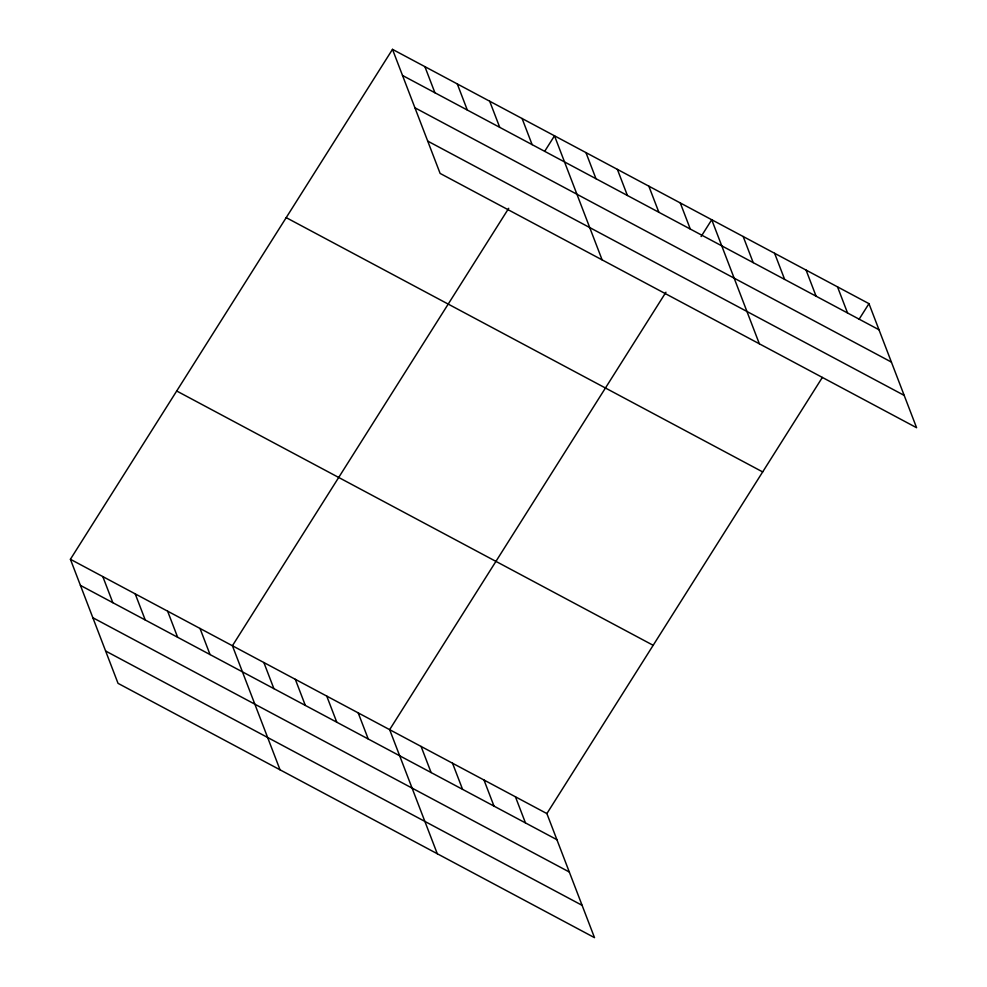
<?xml version="1.0" encoding="UTF-8"?>
<svg xmlns="http://www.w3.org/2000/svg" width="987" height="987" viewBox="0 0 987 987"><rect width="100%" height="100%" fill="white"/><g stroke="black" fill="none" stroke-linecap="round" stroke-linejoin="round"><path stroke-width="1.48" d="M70.41 559.284L546.884 813.584L594.507 937.65L118.033 683.349L70.41 559.284L392.493 49.35L868.967 303.651L916.59 427.716L440.116 173.416L392.493 49.35M508.712 208.294L232.414 645.745L280.037 769.811M544.676 151.344L554.497 135.811L602.119 259.877M665.941 292.214L389.643 729.664L437.278 853.73M701.103 236.559L711.726 219.731L759.348 343.797M546.884 813.584L822.356 377.429M859.146 319.183L868.967 303.651M402.511 75.456L878.985 329.757M414.922 107.78L891.397 362.081M427.704 141.092L904.178 395.392M286.205 217.633L762.68 471.922M176.698 391L653.172 645.301M80.428 585.39L556.902 839.69M92.84 617.714L569.314 872.014M105.634 651.025L582.096 905.326M837.519 286.859L847.537 312.965M806.071 270.08L816.089 296.186M774.622 253.301L784.64 279.395M743.174 236.51L753.192 262.616M680.277 202.94L690.295 229.046M648.829 186.161L658.86 212.267M617.381 169.382L627.411 195.488M585.945 152.59L595.963 178.696M522.098 118.514L532.116 144.62M489.688 101.229L499.718 127.335M457.289 83.932L467.307 110.038M424.891 66.647L434.909 92.741M515.436 796.793L525.454 822.899M483.988 780.014L494.006 806.12M452.539 763.235L462.558 789.329M421.091 746.443L431.109 772.55M358.195 712.873L368.225 738.979M326.746 696.094L336.777 722.2M295.31 679.315L305.328 705.421M263.862 662.524L273.88 688.63M200.016 628.448L210.034 654.554M167.617 611.163L177.635 637.269M135.207 593.866L145.237 619.972M102.808 576.581L112.826 602.675"/></g></svg>
